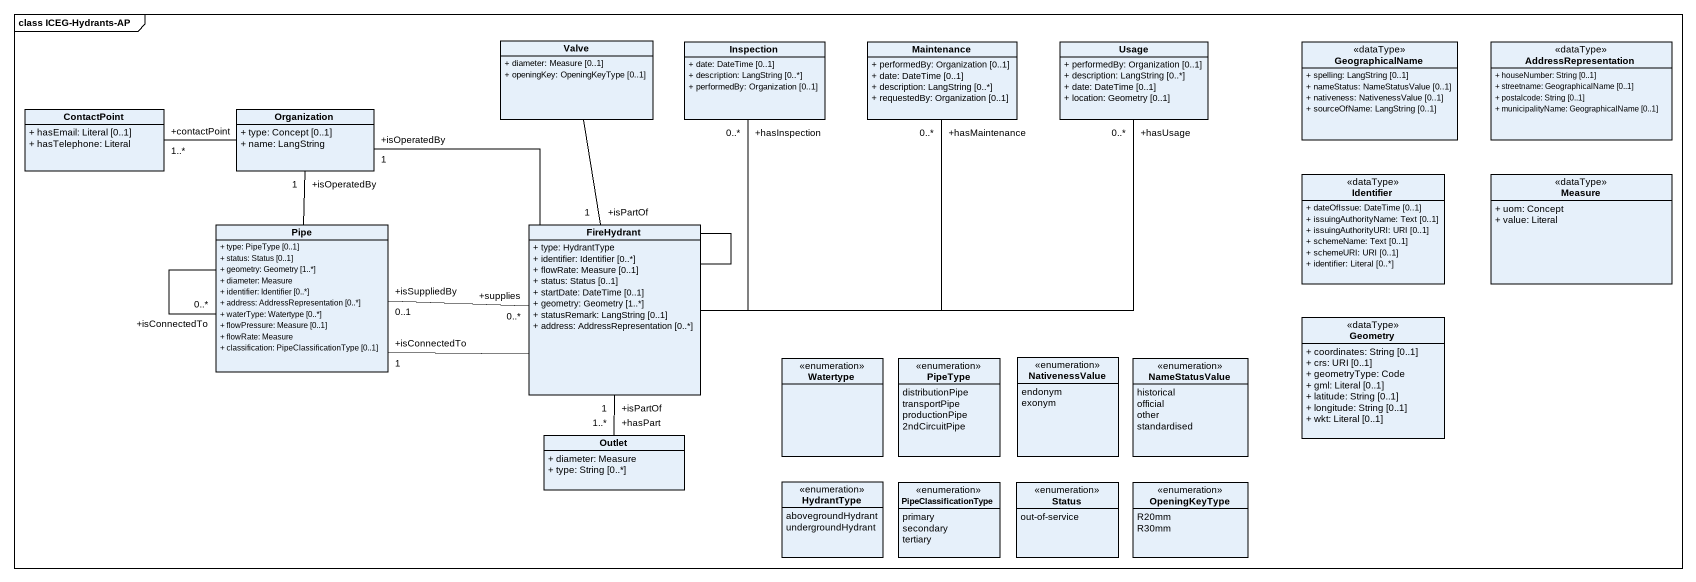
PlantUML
@startuml
mainframe class ICEG-Hydrants-AP
hide circle
hide empty members
skinparam classAttributeIconSize 0
class Valve {
  + diameter: Measure [0..1]
  + openingKey: OpeningKeyType [0..1]
}
class Inspection {
  + date: DateTime [0..1]
  + description: LangString [0..*]
  + performedBy: Organization [0..1]
}
class Maintenance {
  + performedBy: Organization [0..1]
  + date: DateTime [0..1]
  + description: LangString [0..*]
  + requestedBy: Organization [0..1]
}
class Usage {
  + performedBy: Organization [0..1]
  + description: LangString [0..*]
  + date: DateTime [0..1]
  + location: Geometry [0..1]
}
class GeographicalName <<dataType>> {
  + spelling: LangString [0..1]
  + nameStatus: NameStatusValue [0..1]
  + nativeness: NativenessValue [0..1]
  + sourceOfName: LangString [0..1]
}
class AddressRepresentation <<dataType>> {
  + houseNumber: String [0..1]
  + streetname: GeographicalName [0..1]
  + postalcode: String [0..1]
  + municipalityName: GeographicalName [0..1]
}
class ContactPoint {
  + hasEmail: Literal [0..1]
  + hasTelephone: Literal
}
class Organization {
  + type: Concept [0..1]
  + name: LangString
}
class Identifier <<dataType>> {
  + dateOfIssue: DateTime [0..1]
  + issuingAuthorityName: Text [0..1]
  + issuingAuthorityURI: URI [0..1]
  + schemeName: Text [0..1]
  + schemeURI: URI [0..1]
  + identifier: Literal [0..*]
}
class Measure <<dataType>> {
  + uom: Concept
  + value: Literal
}
class Pipe {
  + type: PipeType [0..1]
  + status: Status [0..1]
  + geometry: Geometry [1..*]
  + diameter: Measure
  + identifier: Identifier [0..*]
  + address: AddressRepresentation [0..*]
  + waterType: Watertype [0..*]
  + flowPressure: Measure [0..1]
  + flowRate: Measure
  + classification: PipeClassificationType [0..1]
}
class FireHydrant {
  + type: HydrantType
  + identifier: Identifier [0..*]
  + flowRate: Measure [0..1]
  + status: Status [0..1]
  + startDate: DateTime [0..1]
  + geometry: Geometry [1..*]
  + statusRemark: LangString [0..1]
  + address: AddressRepresentation [0..*]
}
class Geometry <<dataType>> {
  + coordinates: String [0..1]
  + crs: URI [0..1]
  + geometryType: Code
  + gml: Literal [0..1]
  + latitude: String [0..1]
  + longitude: String [0..1]
  + wkt: Literal [0..1]
}
enum Watertype
enum PipeType {
  distributionPipe
  transportPipe
  productionPipe
  2ndCircuitPipe
}
enum NativenessValue {
  endonym
  exonym
}
enum NameStatusValue {
  historical
  official
  other
  standardised
}
class Outlet {
  + diameter: Measure
  + type: String [0..*]
}
enum HydrantType {
  abovegroundHydrant
  undergroundHydrant
}
enum PipeClassificationType {
  primary
  secondary
  tertiary
}
enum Status {
  out-of-service
}
enum OpeningKeyType {
  R20mm
  R30mm
}
Valve -- "+isPartOf\n1" FireHydrant
Organization -left- "+contactPoint\n1..*" ContactPoint
Pipe -up- "+isOperatedBy\n1" Organization
Pipe -- "+isConnectedTo\n0..*" Pipe
Pipe "+isSuppliedBy\n0..1" -right- "+supplies\n0..*" FireHydrant
FireHydrant -up- "+hasInspection\n0..*" Inspection
FireHydrant -up- "+hasMaintenance\n0..*" Maintenance
FireHydrant -right- "+hasUsage\n0..*" Usage
FireHydrant -left- "+isOperatedBy\n1" Organization
FireHydrant -left- "+isConnectedTo\n1" Pipe
FireHydrant -- FireHydrant
Outlet "+hasPart\n1..*" -up- "+isPartOf\n1" FireHydrant
@enduml
